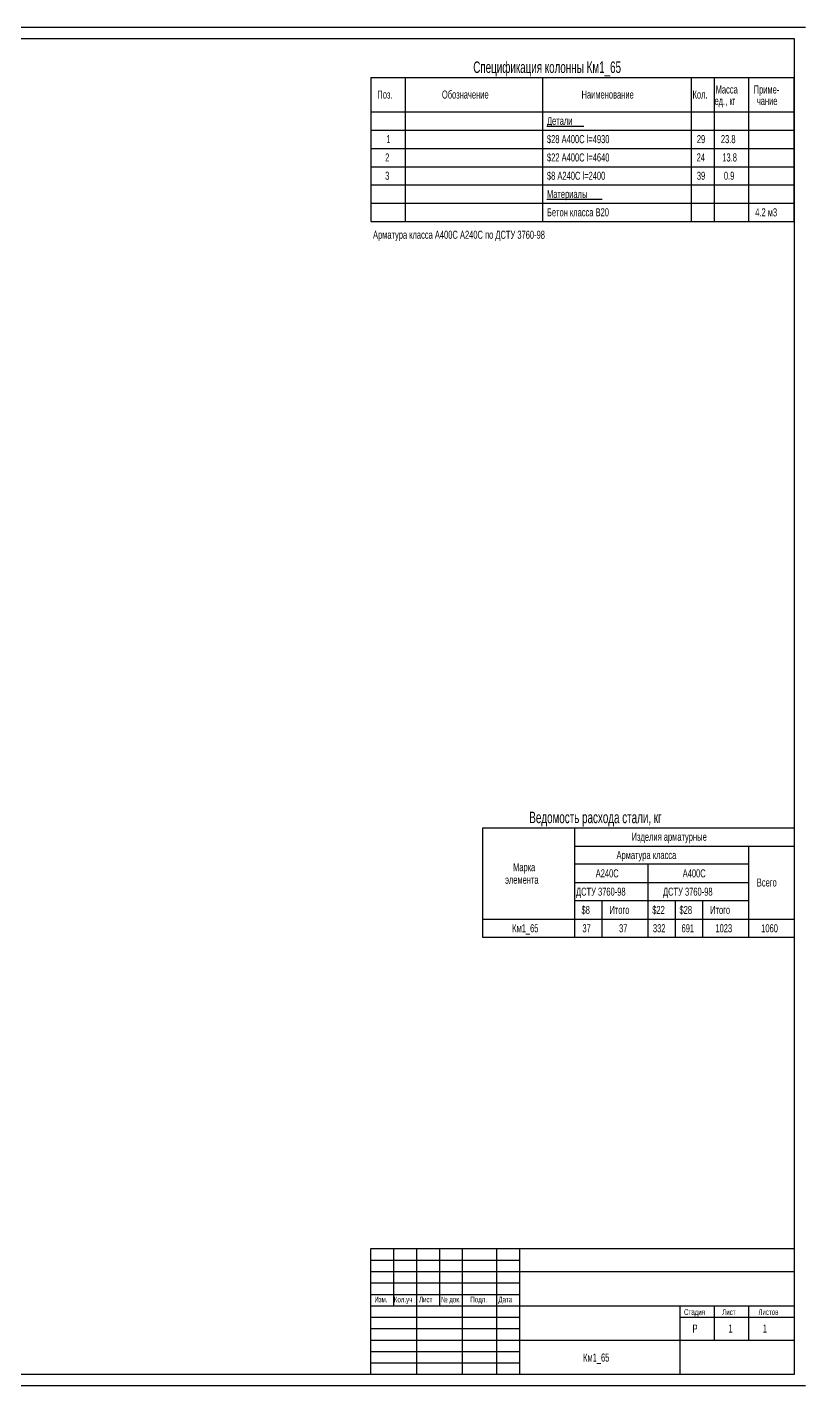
# Model space of a CAD drawing. Extents: x -483223 to 550073, y -164053 to -64662.
# Drawn here: x 348063 to 382038, y -124202 to -64802 of the extents above; entities that cross this region are included whole.
import ezdxf

# ---------------------------------------------------------------- set-up
doc = ezdxf.new("R2010")
doc.units = 0
doc.header["$MEASUREMENT"] = 0
doc.layers.get('0').update_dxf_attribs({"color": 40, "linetype": 'CONTINUOUS'})
for name, color, linetype in [('SHTAMP', 31, 'CONTINUOUS'), ('TAB', 2, 'CONTINUOUS'), ('TABL', 65, 'CONTINUOUS'), ('VEDST', 74, 'CONTINUOUS')]:
    doc.layers.add(name, color=color, linetype=linetype)
doc.styles.add('РОЗМІР', font='ARIALN.TTF', dxfattribs={"width": 0.75})

msp = doc.modelspace()

# ---------------------------------------------------------------- linework, layer by layer
at = {"color": 7}
for p, q in [((298072.6753, -64801.5622), (382072.6753, -64801.5622)), ((300072.6753, -65301.5622), (381572.6753, -65301.5622)), ((381572.6753, -65301.5622), (381572.6753, -123701.5622)), ((381572.6753, -123701.5622), (300072.6753, -123701.5622)), ((382072.6753, -124201.5622), (298072.6753, -124201.5622))]:
    msp.add_line(p, q, dxfattribs=at)
at = {"layer": 'SHTAMP', "color": 5}
for p, q in [((363072.6753, -118201.5622), (381572.6753, -118201.5622)), ((363072.6753, -123701.5622), (363072.6753, -118201.5622)), ((364072.6753, -118201.5622), (364072.6753, -120701.5622)), ((365072.6753, -118201.5622), (365072.6753, -123701.5622)), ((366072.6753, -118201.5622), (366072.6753, -120701.5622)), ((367072.6753, -118201.5622), (367072.6753, -123701.5622)), ((368572.6753, -118201.5622), (368572.6753, -123701.5622)), ((369572.6753, -118201.5622), (369572.6753, -123701.5622)), ((381572.6753, -118201.5622), (381572.6753, -123701.5622)), ((369572.6753, -119201.5622), (381572.6753, -119201.5622)), ((363072.6753, -120201.5622), (369572.6753, -120201.5622)), ((363072.6753, -120701.5622), (369572.6753, -120701.5622)), ((369572.6753, -120701.5622), (381572.6753, -120701.5622)), ((376572.6753, -120701.5622), (376572.6753, -123701.5622)), ((378072.6753, -120701.5622), (378072.6753, -122201.5622)), ((379572.6753, -120701.5622), (379572.6753, -122201.5622)), ((376572.6753, -121201.5622), (381572.6753, -121201.5622)), ((369572.6753, -122201.5622), (381572.6753, -122201.5622)), ((381572.6753, -123701.5622), (363072.6753, -123701.5622))]:
    msp.add_line(p, q, dxfattribs=at)
at = {"layer": 'SHTAMP', "color": 7}
for p, q in [((363072.6753, -118701.5622), (369572.6753, -118701.5622)), ((363072.6753, -119201.5622), (369572.6753, -119201.5622)), ((363072.6753, -119701.5622), (369572.6753, -119701.5622)), ((363072.6753, -121201.5622), (369572.6753, -121201.5622)), ((363072.6753, -121701.5622), (369572.6753, -121701.5622)), ((363072.6753, -122201.5622), (369572.6753, -122201.5622)), ((363072.6753, -122701.5622), (369572.6753, -122701.5622)), ((363072.6753, -123201.5622), (369572.6753, -123201.5622))]:
    msp.add_line(p, q, dxfattribs=at)
at = {"layer": 'TAB', "color": 7}
for p, q in [((370772.6753, -69126.5622), (372382.6729, -69126.5622)), ((370772.6753, -72326.5622), (373187.6777, -72326.5622))]:
    msp.add_line(p, q, dxfattribs=at)
at = {"layer": 'TABL', "color": 5}
for p, q in [((363072.6753, -67001.5622), (381572.6753, -67001.5622)), ((363072.6753, -67001.5622), (363072.6753, -68501.5622)), ((364572.6753, -67001.5622), (364572.6753, -68501.5622)), ((370572.6753, -67001.5622), (370572.6753, -68501.5622)), ((377072.6753, -67001.5622), (377072.6753, -68501.5622)), ((378072.6753, -67001.5622), (378072.6753, -68501.5622)), ((379572.6753, -67001.5622), (379572.6753, -68501.5622)), ((381572.6753, -68501.5622), (381572.6753, -67001.5622)), ((363072.6753, -68501.5622), (381572.6753, -68501.5622)), ((363072.6753, -68501.5622), (363072.6753, -69301.5622)), ((364572.6753, -68501.5622), (364572.6753, -69301.5622)), ((370572.6753, -68501.5622), (370572.6753, -69301.5622)), ((377072.6753, -68501.5622), (377072.6753, -69301.5622)), ((378072.6753, -68501.5622), (378072.6753, -69301.5622)), ((379572.6753, -68501.5622), (379572.6753, -69301.5622)), ((381572.6753, -69301.5622), (381572.6753, -68501.5622)), ((363072.6753, -69301.5622), (363072.6753, -70101.5622)), ((364572.6753, -69301.5622), (364572.6753, -70101.5622)), ((370572.6753, -69301.5622), (370572.6753, -70101.5622)), ((377072.6753, -69301.5622), (377072.6753, -70101.5622)), ((378072.6753, -69301.5622), (378072.6753, -70101.5622)), ((379572.6753, -69301.5622), (379572.6753, -70101.5622)), ((381572.6753, -70101.5622), (381572.6753, -69301.5622)), ((363072.6753, -70101.5622), (363072.6753, -70901.5622)), ((364572.6753, -70101.5622), (364572.6753, -70901.5622)), ((370572.6753, -70101.5622), (370572.6753, -70901.5622)), ((377072.6753, -70101.5622), (377072.6753, -70901.5622)), ((378072.6753, -70101.5622), (378072.6753, -70901.5622)), ((379572.6753, -70101.5622), (379572.6753, -70901.5622)), ((381572.6753, -70901.5622), (381572.6753, -70101.5622)), ((363072.6753, -70901.5622), (363072.6753, -71701.5622)), ((364572.6753, -70901.5622), (364572.6753, -71701.5622)), ((370572.6753, -70901.5622), (370572.6753, -71701.5622)), ((377072.6753, -70901.5622), (377072.6753, -71701.5622)), ((378072.6753, -70901.5622), (378072.6753, -71701.5622)), ((379572.6753, -70901.5622), (379572.6753, -71701.5622)), ((381572.6753, -71701.5622), (381572.6753, -70901.5622)), ((363072.6753, -71701.5622), (363072.6753, -72501.5622)), ((364572.6753, -71701.5622), (364572.6753, -72501.5622)), ((370572.6753, -71701.5622), (370572.6753, -72501.5622)), ((377072.6753, -71701.5622), (377072.6753, -72501.5622)), ((378072.6753, -71701.5622), (378072.6753, -72501.5622)), ((379572.6753, -71701.5622), (379572.6753, -72501.5622)), ((381572.6753, -72501.5622), (381572.6753, -71701.5622)), ((363072.6753, -72501.5622), (363072.6753, -73301.5622)), ((364572.6753, -72501.5622), (364572.6753, -73301.5622)), ((370572.6753, -72501.5622), (370572.6753, -73301.5622)), ((377072.6753, -72501.5622), (377072.6753, -73301.5622)), ((378072.6753, -72501.5622), (378072.6753, -73301.5622)), ((379572.6753, -72501.5622), (379572.6753, -73301.5622)), ((381572.6753, -73301.5622), (381572.6753, -72501.5622))]:
    msp.add_line(p, q, dxfattribs=at)
at = {"layer": 'TABL', "color": 7}
for p, q in [((363072.6753, -69301.5622), (381572.6753, -69301.5622)), ((363072.6753, -70101.5622), (381572.6753, -70101.5622)), ((363072.6753, -70901.5622), (381572.6753, -70901.5622)), ((363072.6753, -71701.5622), (381572.6753, -71701.5622)), ((363072.6753, -72501.5622), (381572.6753, -72501.5622)), ((363072.6753, -73301.5622), (381572.6753, -73301.5622))]:
    msp.add_line(p, q, dxfattribs=at)
at = {"layer": 'VEDST', "color": 5}
for p, q in [((367972.6753, -99801.5622), (381572.6753, -99801.5622)), ((367972.6753, -104601.5622), (367972.6753, -99801.5622)), ((371972.6753, -99801.5622), (371972.6753, -104601.5622)), ((381572.6753, -99801.5622), (381572.6753, -104601.5622)), ((371972.6753, -100601.5622), (381572.6753, -100601.5622)), ((379572.6753, -100601.5622), (379572.6753, -101401.5622)), ((379572.6753, -101401.5622), (371972.6753, -101401.5622)), ((375172.6753, -101401.5622), (375172.6753, -104601.5622)), ((379572.6753, -101401.5622), (379572.6753, -104601.5622)), ((371972.6753, -102201.5622), (379572.6753, -102201.5622)), ((379572.6753, -103001.5622), (371972.6753, -103001.5622)), ((373172.6753, -103001.5622), (373172.6753, -104601.5622)), ((376372.6753, -103001.5622), (376372.6753, -104601.5622)), ((377572.6753, -103001.5622), (377572.6753, -104601.5622)), ((367972.6753, -103801.5622), (381572.6753, -103801.5622))]:
    msp.add_line(p, q, dxfattribs=at)
at = {"layer": 'VEDST', "color": 7}
msp.add_line((381572.6753, -104601.5622), (367972.6753, -104601.5622), dxfattribs=at)

# ---------------------------------------------------------------- texts
at = {"layer": 'SHTAMP', "color": 7, "style": 'РОЗМІР', "width": 0.75}
for s, height, p in [('Изм.', 250, (363232.6753, -120551.5622)), ('Кол.уч', 250, (364082.6753, -120551.5622)), ('Лист', 250, (365182.6753, -120551.5622)), ('№ док.', 250, (366142.6753, -120551.5622)), ('Подл.', 250, (367422.6753, -120551.5622)), ('Дата', 250, (368652.6753, -120551.5622)), ('Стадия', 250, (376762.6753, -121101.5622)), ('Лист', 250, (378432.6753, -121101.5622)), ('Листов', 250, (380012.6753, -121101.5622)), ('Р', 350, (377132.6753, -121871.5622)), ('1', 350, (378702.6753, -121871.5622)), ('1', 350, (380202.6753, -121871.5622)), ('Км1_65', 350, (372352.6753, -123141.5622))]:
    msp.add_text(s, height=height, dxfattribs=at).set_placement(p)
at = {"layer": 'TAB', "color": 1, "style": 'РОЗМІР', "width": 0.75}
msp.add_text('Спецификация колонны Км1_65', height=500, dxfattribs=at).set_placement((367552.6753, -66801.5622))
at = {"layer": 'TAB', "color": 7, "style": 'РОЗМІР', "width": 0.75}
for s, p in [('Поз.', (363362.6753, -67921.5622)), ('Обозначение', (366182.6753, -67921.5622)), ('Наименование', (372282.6753, -67921.5622)), ('Кол.', (377132.6753, -67921.5622)), ('Масса', (378142.6753, -67701.5622)), ('Приме-', (379802.6753, -67701.5622)), ('ед., кг', (378092.6753, -68201.5622)), ('чание', (379942.6753, -68201.5622)), ('Детали', (370772.6753, -69071.5622)), ('$28 A400C l=4930', (370772.6753, -69871.5622)), ('1', (363752.6753, -69871.5622)), ('29', (377322.6753, -69871.5622)), ('23.8', (378372.6753, -69871.5622)), ('2', (363702.6753, -70671.5622)), ('$22 A400C l=4640', (370772.6753, -70671.5622)), ('24', (377312.6753, -70671.5622)), ('13.8', (378432.6753, -70671.5622)), ('3', (363702.6753, -71471.5622)), ('$8 A240C l=2400', (370772.6753, -71471.5622)), ('39', (377322.6753, -71471.5622)), ('0.9', (378502.6753, -71471.5622)), ('Материалы', (370772.6753, -72271.5622)), ('Бетон класса B20', (370772.6753, -73071.5622)), ('4.2 м3', (379872.6753, -73071.5622)), ('Арматура класса A400C A240C по ДСТУ 3760-98', (363172.6753, -74051.5622))]:
    msp.add_text(s, height=350, dxfattribs=at).set_placement(p)
at = {"layer": 'VEDST', "color": 1, "style": 'РОЗМІР', "width": 0.75}
msp.add_text('Ведомость расхода стали, кг', height=500, dxfattribs=at).set_placement((370002.6753, -99601.5622))
at = {"layer": 'VEDST', "color": 7, "style": 'РОЗМІР', "width": 0.75}
for s, p in [('Изделия арматурные', (374472.6753, -100371.5622)), ('Арматура класса', (373812.6753, -101171.5622)), ('Марка', (369292.6753, -101701.5622)), ('элемента', (368942.6753, -102251.5622)), ('A240C', (372902.6753, -101971.5622)), ('A400C', (376702.6753, -101971.5622)), ('Всего', (379942.6753, -102371.5622)), ('ДСТУ 3760-98', (372042.6753, -102771.5622)), ('ДСТУ 3760-98', (375842.6753, -102771.5622)), ('$8', (372282.6753, -103571.5622)), ('Итого', (373502.6753, -103571.5622)), ('$22', (375372.6753, -103571.5622)), ('$28', (376562.6753, -103571.5622)), ('Итого', (377902.6753, -103571.5622)), ('Км1_65', (369252.6753, -104371.5622)), ('37', (372322.6753, -104371.5622)), ('37', (373922.6753, -104371.5622)), ('332', (375402.6753, -104371.5622)), ('691', (376652.6753, -104371.5622)), ('1023', (378132.6753, -104371.5622)), ('1060', (380132.6753, -104371.5622))]:
    msp.add_text(s, height=350, dxfattribs=at).set_placement(p)

doc.saveas('drawing.dxf')
